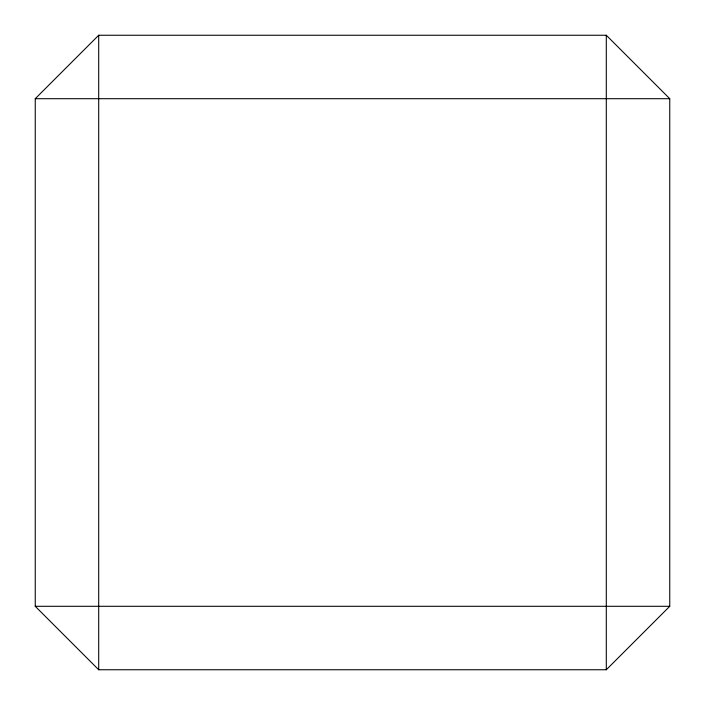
<?xml version="1.0" encoding="UTF-8"?>
<svg xmlns="http://www.w3.org/2000/svg" width="705" height="705" viewBox="0 0 705 705"><rect width="100%" height="100%" fill="white"/><g stroke="black" fill="none" stroke-linecap="round" stroke-linejoin="round"><path stroke-width="1.06" d="M35.25 98.7L98.7 35.25L606.3 35.25L669.75 98.7L669.75 606.3L606.3 669.75L98.7 669.75L35.25 606.3L35.25 98.7L669.75 98.7M35.25 606.3L669.75 606.3M606.3 35.25L606.3 669.75M98.7 35.25L98.7 669.75"/></g></svg>
